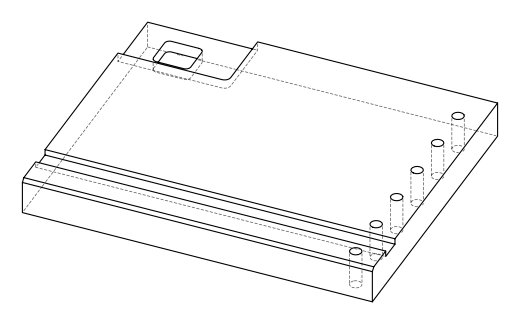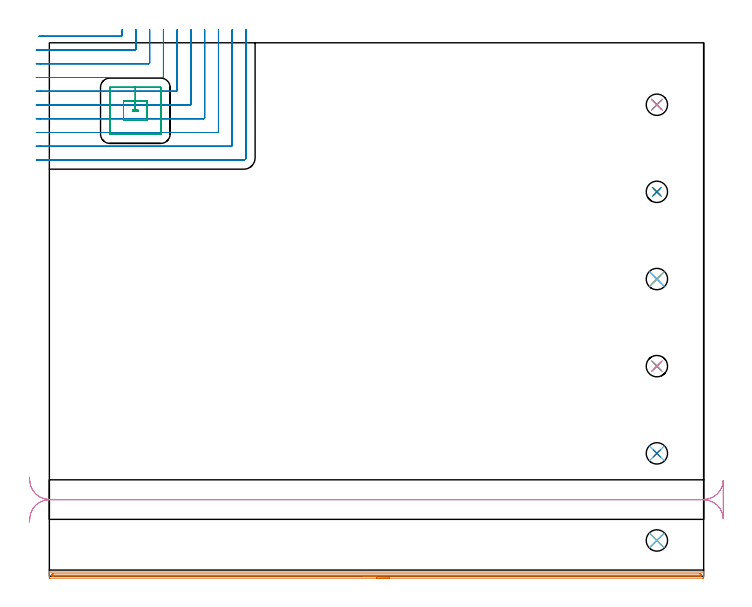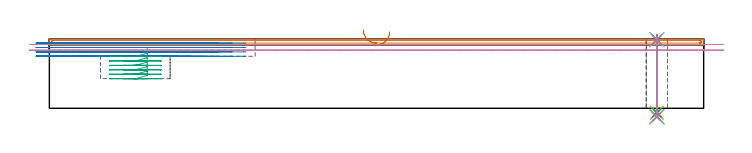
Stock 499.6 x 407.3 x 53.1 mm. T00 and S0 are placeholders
(PLAN: 22 operations, 15 tool changes, 33.8 min)
(1 AREA_MILL | FG_CHAMFER_SURFACE | UGT0205_001 | 8.17 min | 5518 mm3)
(2 MILL_CORNER_NOTCH_RECTANGULAR | CORNER_NOTCH_RECTANGULAR | UGT0201_103 | Follow Part, ap 3.5, ae 75% | 14.28 min | 202951 mm3)
(3 MILL_RECTANGULAR_POCKET | POCKET_RECTANGULAR_STRAIGHT | UGT0201_103 | Follow Part, ap 3.5, ae 75% | 3.7 min | 44500 mm3)
(4 MILL_RECTANGULAR_SLOT | SLOT_RECTANGULAR | UGT0201_018 | Follow Part, ap 7.5, ae 75% | 4.53 min | 131332 mm3)
(5 SPOT_DRILL | STEP1HOLE | NXT0321_9005460120000 | 0.03 min | 45 mm3)
(6 SPOT_DRILL_1 | STEP1HOLE_1 | NXT0321_9005460120000 | 0.03 min | 7 mm3)
(7 SPOT_DRILL_2 | STEP1HOLE_2 | NXT0321_9005460120000 | 0.03 min | 33 mm3)
(8 SPOT_DRILL_3 | STEP1HOLE_3 | NXT0321_9005460120000 | 0.03 min | 65 mm3)
(9 SPOT_DRILL_4 | STEP1HOLE_4 | NXT0321_9005460120000 | 0.03 min | 7 mm3)
(10 SPOT_DRILL_5 | STEP1HOLE_5 | NXT0321_9005460120000 | 0.03 min | 93 mm3)
(11 DRILL_THROUGH_HOLE_INTO_CENTER | STEP1HOLE | NXT0301_076 | 0.24 min | 4594 mm3)
(12 DRILL_TO_ENLARGE_THROUGH_HOLE | STEP1HOLE | UGT0301_287 | 0.25 min | 6482 mm3)
(13 DRILL_THROUGH_HOLE_INTO_CENTER_1 | STEP1HOLE_1 | NXT0301_076 | 0.24 min | 4543 mm3)
(14 DRILL_TO_ENLARGE_THROUGH_HOLE_1 | STEP1HOLE_1 | UGT0301_287 | 0.25 min | 6473 mm3)
(15 DRILL_THROUGH_HOLE_INTO_CENTER_2 | STEP1HOLE_2 | NXT0301_076 | 0.24 min | 4567 mm3)
(16 DRILL_TO_ENLARGE_THROUGH_HOLE_2 | STEP1HOLE_2 | UGT0301_287 | 0.25 min | 6482 mm3)
(17 DRILL_THROUGH_HOLE_INTO_CENTER_3 | STEP1HOLE_3 | NXT0301_076 | 0.24 min | 4638 mm3)
(18 DRILL_TO_ENLARGE_THROUGH_HOLE_3 | STEP1HOLE_3 | UGT0301_287 | 0.25 min | 6469 mm3)
(19 DRILL_THROUGH_HOLE_INTO_CENTER_4 | STEP1HOLE_4 | NXT0301_076 | 0.24 min | 4528 mm3)
(20 DRILL_TO_ENLARGE_THROUGH_HOLE_4 | STEP1HOLE_4 | UGT0301_287 | 0.25 min | 6514 mm3)
(21 DRILL_THROUGH_HOLE_INTO_CENTER_5 | STEP1HOLE_5 | NXT0301_076 | 0.24 min | 4482 mm3)
(22 DRILL_TO_ENLARGE_THROUGH_HOLE_5 | STEP1HOLE_5 | UGT0301_287 | 0.25 min | 6531 mm3)
(TOOL UGT0205_001 | Chamfer Mill 20 x 3 x 45 deg. | D20 FL50 Z2)
(TOOL UGT0201_103 | End Mill 14 mm | D14 FL19 Z2)
(TOOL UGT0201_018 | End mill 30 mm | D30 FL50 Z4)
(TOOL NXT0321_9005460120000 | NC Spot Drill, 142deg, 12mm, Carbide, Uncoated | D12 PA142 FL30 Z2)
(TOOL NXT0301_076 | Carbide Drill 10.5mm [860.1-1050-032A1-MM 2214] | D10.5 PA140 FL55 Z2)
(TOOL UGT0301_287 | Twist Drill 16.3 mm | D16.3 PA118 FL125 Z2)
(OP 1 AREA_MILL)
G17 G21 G94 G90
T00 M6
G54
G17 G0 G90 X259.8 Y-1.5 S1061 M3
G43 Z63.1 H0
Z58.4
G94 G1 X259.762 Z57.528 F250.
X259.648 Z56.663
X259.459 Z55.812
X259.197 Z54.98
X258.863 Z54.174
X258.46 Z53.4
X257.991 Z52.664
X257.46 Z51.972
X256.871 Z51.329
X256.228 Z50.74
X255.536 Z50.208
X254.8 Z49.74
X254.026 Z49.337
X253.22 Z49.003
X252.388 Z48.741
X251.536 Z48.552
X250.672 Z48.438
X249.8 Z48.4
X0.615
X0.05 Y-1.493 Z48.403
X0.008 Y-1.491 Z48.405
X0. Y-0.93 Z48.965
Y-0.653 Z49.242
Y-0.04 Z49.854
Y0.514 Z50.411
Y0.85 Z50.746
Y1.404 Z51.3
Y1.74 Z51.635
Y2.411 Z52.311
Y2.77 Z52.67
X0.007 Y3.155 Z53.046
X0.01 Y3.197 Z53.088
X0.168 Y3.2 Z53.1
X499.432
X499.59 Y3.197 Z53.088
X499.593 Y3.155 Z53.046
X499.6 Y2.77 Z52.669
Y2.411 Z52.311
Y1.74 Z51.635
Y0.514 Z50.411
Y-0.04 Z49.854
Y-0.653 Z49.242
X499.598 Y-0.93 Z48.965
X499.592 Y-1.491 Z48.405
X499.55 Y-1.493 Z48.403
X498.985 Y-1.5 Z48.4
X249.8
Y-0.086 Z49.814
X3.294
X2.444 Y-0.083 Z49.817
X2.401 Y-0.08 Z49.82
X2.01 Y-0.04 Z49.86
X2.003 Y0.357 Z50.257
X2.002 Y0.85 Z50.75
Y1.247 Z51.147
X2.01 Y1.74 Z51.64
X2.361 Y1.78 Z51.68
X2.401 Y1.782 Z51.682
X3.248 Y1.786 Z51.686
X3.294
X496.306
X497.156 Y1.783 Z51.683
X497.199 Y1.78 Z51.68
X497.59 Y1.74 Z51.64
X497.597 Y1.343 Z51.243
X497.598 Y0.85 Z50.75
Y0.453 Z50.353
X497.59 Y-0.04 Z49.86
X497.239 Y-0.08 Z49.82
X497.199 Y-0.082 Z49.818
X496.351 Y-0.086 Z49.814
X496.306
X249.8
X248.928 Z49.852
X248.063 Z49.966
X247.212 Z50.155
X246.38 Z50.417
X245.574 Z50.751
X244.8 Z51.154
X244.064 Z51.623
X243.372 Z52.154
X242.729 Z52.743
X242.14 Z53.386
X241.608 Z54.078
X241.14 Z54.814
X240.737 Z55.588
X240.403 Z56.394
X240.141 Z57.226
X239.952 Z58.078
X239.838 Z58.943
X239.8 Z59.814
G0 Z63.1
M5
M2
(OP 2 MILL_CORNER_NOTCH_RECTANGULAR)
G17 G21 G94 G90
T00 M6
G54
G17 G0 G90 X-7.899 Y412.3 S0 M3
G43 Z63.1 H0
Z49.75
G94 G1 X-4.899 F250.
X54.907 F500.
G3 X55.6 Y412.993 R0.7
G1 Y414.3
Y417.3 F250.
G0 Z63.1
X-10. Y401.8
Z49.75
G1 X-7.
X65.407 F500.
G3 X66.1 Y402.493 R0.7
G1 Y414.3
Y417.3 F250.
G0 Z63.1
X-10. Y391.3
Z49.75
G1 X-7.
X75.906 F500.
G3 X76.6 Y391.994 R0.7
G1 Y414.3
Y417.3 F250.
G0 Z63.1
X-10. Y380.8
Z49.75
G1 X-7.
X86.406 F500.
G3 X87.1 Y381.494 R0.7
G1 Y414.3
Y417.3 F250.
G0 Z63.1
X-10. Y370.3
Z49.75
G1 X-7.
X96.906 F500.
G3 X97.6 Y370.994 R0.7
G1 Y414.3
Y417.3 F250.
G0 Z63.1
X-10. Y359.8
Z49.75
G1 X-7.
X107.405 F500.
G3 X108.1 Y360.495 R0.7
G1 Y414.3
Y417.3 F250.
G0 Z63.1
X-10. Y349.3
Z49.75
G1 X-7.
X117.905 F500.
G3 X118.6 Y349.995 R0.7
G1 Y414.3
Y417.3 F250.
G0 Z63.1
X-10. Y338.8
Z49.75
G1 X-7.
X128.405 F500.
G3 X129.1 Y339.495 R0.7
G1 Y414.3
Y417.3 F250.
G0 Z63.1
X-10. Y328.3
Z49.75
G1 X-7.
X138.904 F500.
G3 X139.6 Y328.996 R0.7
G1 Y414.3
Y417.3 F250.
G0 Z63.1
X-10. Y317.8
Z49.75
G1 X-7.
X148.5 F500.
G3 X150.1 Y319.4 R1.6
G1 Y414.3
Y417.3 F250.
G0 Z63.1
X-7.899 Y412.3
Z46.4
G1 X-4.899
X54.907 F500.
G3 X55.6 Y412.993 R0.7
G1 Y414.3
Y417.3 F250.
G0 Z63.1
X-10. Y401.8
Z46.4
G1 X-7.
X65.407 F500.
G3 X66.1 Y402.493 R0.7
G1 Y414.3
Y417.3 F250.
G0 Z63.1
X-10. Y391.3
Z46.4
G1 X-7.
X75.906 F500.
G3 X76.6 Y391.994 R0.7
G1 Y414.3
Y417.3 F250.
G0 Z63.1
X-10. Y380.8
Z46.4
G1 X-7.
X86.406 F500.
G3 X87.1 Y381.494 R0.7
G1 Y414.3
Y417.3 F250.
G0 Z63.1
X-10. Y370.3
Z46.4
G1 X-7.
X96.906 F500.
G3 X97.6 Y370.994 R0.7
G1 Y414.3
Y417.3 F250.
G0 Z63.1
X-10. Y359.8
Z46.4
G1 X-7.
X107.405 F500.
G3 X108.1 Y360.495 R0.7
G1 Y414.3
Y417.3 F250.
G0 Z63.1
X-10. Y349.3
Z46.4
G1 X-7.
X117.905 F500.
G3 X118.6 Y349.995 R0.7
G1 Y414.3
Y417.3 F250.
G0 Z63.1
X-10. Y338.8
Z46.4
G1 X-7.
X128.405 F500.
G3 X129.1 Y339.495 R0.7
G1 Y414.3
Y417.3 F250.
G0 Z63.1
X-10. Y328.3
Z46.4
G1 X-7.
X138.904 F500.
G3 X139.6 Y328.996 R0.7
G1 Y414.3
Y417.3 F250.
G0 Z63.1
X-10. Y317.8
Z46.4
G1 X-7.
X148.5 F500.
G3 X150.1 Y319.4 R1.6
G1 Y414.3
Y417.3 F250.
G0 Z63.1
X-7.899 Y412.3
Z43.05
G1 X-4.899
X54.907 F500.
G3 X55.6 Y412.993 R0.7
G1 Y414.3
Y417.3 F250.
G0 Z63.1
X-10. Y401.8
Z43.05
G1 X-7.
X65.407 F500.
G3 X66.1 Y402.493 R0.7
G1 Y414.3
Y417.3 F250.
G0 Z63.1
X-10. Y391.3
Z43.05
G1 X-7.
X75.906 F500.
G3 X76.6 Y391.994 R0.7
G1 Y414.3
Y417.3 F250.
G0 Z63.1
X-10. Y380.8
Z43.05
G1 X-7.
X86.406 F500.
G3 X87.1 Y381.494 R0.7
G1 Y414.3
Y417.3 F250.
G0 Z63.1
X-10. Y370.3
Z43.05
G1 X-7.
X96.906 F500.
G3 X97.6 Y370.994 R0.7
G1 Y414.3
Y417.3 F250.
G0 Z63.1
X-10. Y359.8
Z43.05
G1 X-7.
X107.405 F500.
G3 X108.1 Y360.495 R0.7
G1 Y414.3
Y417.3 F250.
G0 Z63.1
X-10. Y349.3
Z43.05
G1 X-7.
X117.905 F500.
G3 X118.6 Y349.995 R0.7
G1 Y414.3
Y417.3 F250.
G0 Z63.1
X-10. Y338.8
Z43.05
G1 X-7.
X128.405 F500.
G3 X129.1 Y339.495 R0.7
G1 Y414.3
Y417.3 F250.
G0 Z63.1
X-10. Y328.3
Z43.05
G1 X-7.
X138.904 F500.
G3 X139.6 Y328.996 R0.7
G1 Y414.3
Y417.3 F250.
G0 Z63.1
X-10. Y317.8
Z43.05
G1 X-7.
X148.5 F500.
G3 X150.1 Y319.4 R1.6
G1 Y414.3
Y417.3 F250.
G0 Z63.1
X-7.899 Y412.3
Z39.7
G1 X-4.899
X54.907 F500.
G3 X55.6 Y412.993 R0.7
G1 Y414.3
Y417.3 F250.
G0 Z63.1
X-10. Y401.8
Z39.7
G1 X-7.
X65.407 F500.
G3 X66.1 Y402.493 R0.7
G1 Y414.3
Y417.3 F250.
G0 Z63.1
X-10. Y391.3
Z39.7
G1 X-7.
X75.906 F500.
G3 X76.6 Y391.994 R0.7
G1 Y414.3
Y417.3 F250.
G0 Z63.1
X-10. Y380.8
Z39.7
G1 X-7.
X86.406 F500.
G3 X87.1 Y381.494 R0.7
G1 Y414.3
Y417.3 F250.
G0 Z63.1
X-10. Y370.3
Z39.7
G1 X-7.
X96.906 F500.
G3 X97.6 Y370.994 R0.7
G1 Y414.3
Y417.3 F250.
G0 Z63.1
X-10. Y359.8
Z39.7
G1 X-7.
X107.405 F500.
G3 X108.1 Y360.495 R0.7
G1 Y414.3
Y417.3 F250.
G0 Z63.1
X-10. Y349.3
Z39.7
G1 X-7.
X117.905 F500.
G3 X118.6 Y349.995 R0.7
G1 Y414.3
Y417.3 F250.
G0 Z63.1
X-10. Y338.8
Z39.7
G1 X-7.
X128.405 F500.
G3 X129.1 Y339.495 R0.7
G1 Y414.3
Y417.3 F250.
G0 Z63.1
X-10. Y328.3
Z39.7
G1 X-7.
X138.904 F500.
G3 X139.6 Y328.996 R0.7
G1 Y414.3
Y417.3 F250.
G0 Z63.1
X-10. Y317.8
Z39.7
G1 X-7.
X148.5 F500.
G3 X150.1 Y319.4 R1.6
G1 Y414.3
Y417.3 F250.
G0 Z63.1
M5
M2
(OP 3 MILL_RECTANGULAR_POCKET)
G17 G21 G94 G90
T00 M6
G54
G17 G0 G90 X74.7 Y348.006 S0 M3
G43 Z63.1 H0
Z45.933
G94 G1 Y362.8 Z41.969 F250.
X65.65 Z39.544
Y355.8
X63.6 F500.
Y355.
X67.7
Y355.8
X65.65
Y362.8
X56.6
Y348.
X74.7
Y362.8
X65.65
Y373.3
X46.2
X46.145 Y373.295
X46.105 Y373.255
X46.1 Y373.2
Y337.6
X46.105 Y337.545
X46.145 Y337.505
X46.2 Y337.5
X85.1
X85.155 Y337.505
X85.195 Y337.545
X85.2 Y337.6
Y373.2
X85.195 Y373.255
X85.155 Y373.295
X85.1 Y373.3
X65.65
X64.65
G0 X74.7 Y348.006 Z42.544
G1 Y362.8 Z38.58 F250.
X65.65 Z36.156
Y355.8
X63.6 F500.
Y355.
X67.7
Y355.8
X65.65
Y362.8
X56.6
Y348.
X74.7
Y362.8
X65.65
Y373.3
X46.2
X46.145 Y373.295
X46.105 Y373.255
X46.1 Y373.2
Y337.6
X46.105 Y337.545
X46.145 Y337.505
X46.2 Y337.5
X85.1
X85.155 Y337.505
X85.195 Y337.545
X85.2 Y337.6
Y373.2
X85.195 Y373.255
X85.155 Y373.295
X85.1 Y373.3
X65.65
X64.65
G0 X74.7 Y348.006 Z39.156
G1 Y362.8 Z35.192 F250.
X65.65 Z32.767
Y355.8
X63.6 F500.
Y355.
X67.7
Y355.8
X65.65
Y362.8
X56.6
Y348.
X74.7
Y362.8
X65.65
Y373.3
X46.2
X46.145 Y373.295
X46.105 Y373.255
X46.1 Y373.2
Y337.6
X46.105 Y337.545
X46.145 Y337.505
X46.2 Y337.5
X85.1
X85.155 Y337.505
X85.195 Y337.545
X85.2 Y337.6
Y373.2
X85.195 Y373.255
X85.155 Y373.295
X85.1 Y373.3
X65.65
X64.65
G0 X74.7 Y348.006 Z35.767
G1 Y362.8 Z31.803 F250.
X65.65 Z29.378
Y355.8
X63.6 F500.
Y355.
X67.7
Y355.8
X65.65
Y362.8
X56.6
Y348.
X74.7
Y362.8
X65.65
Y373.3
X46.2
X46.145 Y373.295
X46.105 Y373.255
X46.1 Y373.2
Y337.6
X46.105 Y337.545
X46.145 Y337.505
X46.2 Y337.5
X85.1
X85.155 Y337.505
X85.195 Y337.545
X85.2 Y337.6
Y373.2
X85.195 Y373.255
X85.155 Y373.295
X85.1 Y373.3
X65.65
X64.65
G0 X74.7 Y348.006 Z32.378
G1 Y362.8 Z28.414 F250.
X65.65 Z25.989
Y355.8
X63.6 F500.
Y355.
X67.7
Y355.8
X65.65
Y362.8
X56.6
Y348.
X74.7
Y362.8
X65.65
Y373.3
X46.2
X46.145 Y373.295
X46.105 Y373.255
X46.1 Y373.2
Y337.6
X46.105 Y337.545
X46.145 Y337.505
X46.2 Y337.5
X85.1
X85.155 Y337.505
X85.195 Y337.545
X85.2 Y337.6
Y373.2
X85.195 Y373.255
X85.155 Y373.295
X85.1 Y373.3
X65.65
X64.65
G0 X74.7 Y348.006 Z28.989
G1 Y362.8 Z25.025 F250.
X65.65 Z22.6
Y355.8
X63.6 F500.
Y355.
X67.7
Y355.8
X65.65
Y362.8
X56.6
Y348.
X74.7
Y362.8
X65.65
Y373.3
X46.2
X46.145 Y373.295
X46.105 Y373.255
X46.1 Y373.2
Y337.6
X46.105 Y337.545
X46.145 Y337.505
X46.2 Y337.5
X85.1
X85.155 Y337.505
X85.195 Y337.545
X85.2 Y337.6
Y373.2
X85.195 Y373.255
X85.155 Y373.295
X85.1 Y373.3
X65.65
X64.65
G0 Z63.1
M5
M2
(OP 4 MILL_RECTANGULAR_SLOT)
G17 G21 G94 G90
T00 M6
G54
G17 G0 G90 X-15.16 Y41.354 S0 M3
G43 Z63.1 H0
Z48.75
G94 G1 X-14.97 Y44.348 F250.
G2 X0. Y58.4 R15. F500.
G1 X499.6
G2 X514.59 Y43.948 R15.
G1 X514.6
Y73.052
X514.59
G2 X499.6 Y58.6 R15.
G1 X0.
G2 X-14.97 Y72.652 R15.
G1 X-15.16 Y75.646 F250.
G0 Y41.354 Z44.4
G1 X-14.97 Y44.348
G2 X0. Y58.4 R15. F500.
G1 X499.6
G2 X514.59 Y43.948 R15.
G1 X514.6
Y73.052
X514.59
G2 X499.6 Y58.6 R15.
G1 X0.
G2 X-14.97 Y72.652 R15.
G1 X-15.16 Y75.646 F250.
G0 Z63.1
M5
M2
(OP 5 SPOT_DRILL)
G17 G21 G94 G90
T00 M6
G54
G17 G0 G90 X463.9 Y27.3 S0 M3
G43 Z63.1 H0
G94 G81 G98 Z52.398 F250. R56.1
G80
M5
M2
(OP 6 SPOT_DRILL_1)
G17 G21 G94 G90
T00 M6
G54
G17 G0 G90 X463.9 Y93.8 S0 M3
G43 Z63.1 H0
G94 G81 G98 Z52.398 F250. R56.1
G80
M5
M2
(OP 7 SPOT_DRILL_2)
G17 G21 G94 G90
T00 M6
G54
G17 G0 G90 X463.9 Y160.4 S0 M3
G43 Z63.1 H0
G94 G81 G98 Z52.398 F250. R56.1
G80
M5
M2
(OP 8 SPOT_DRILL_3)
G17 G21 G94 G90
T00 M6
G54
G17 G0 G90 X463.9 Y226.9 S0 M3
G43 Z63.1 H0
G94 G81 G98 Z52.398 F250. R56.1
G80
M5
M2
(OP 9 SPOT_DRILL_4)
G17 G21 G94 G90
T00 M6
G54
G17 G0 G90 X463.9 Y293.5 S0 M3
G43 Z63.1 H0
G94 G81 G98 Z52.398 F250. R56.1
G80
M5
M2
(OP 10 SPOT_DRILL_5)
G17 G21 G94 G90
T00 M6
G54
G17 G0 G90 X463.9 Y360. S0 M3
G43 Z63.1 H0
G94 G81 G98 Z52.398 F250. R56.1
G80
M5
M2
(OP 11 DRILL_THROUGH_HOLE_INTO_CENTER)
G17 G21 G94 G90
T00 M6
G54
G17 G0 G90 X463.9 Y27.3 S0 M3
G43 Z63.1 H1
G94 G73 G98 Z-3.411 F250. Q9.418 R55.1
G80
M5
M2
(OP 12 DRILL_TO_ENLARGE_THROUGH_HOLE)
G17 G21 G94 G90
T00 M6
G54
G17 G0 G90 X463.9 Y27.3 S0 M3
G43 Z63.1 H0
G94 G73 G98 Z-6.397 F250. Q14.874 R55.1
G80
M5
M2
(OP 13 DRILL_THROUGH_HOLE_INTO_CENTER_1)
G17 G21 G94 G90
T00 M6
G54
G17 G0 G90 X463.9 Y93.8 S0 M3
G43 Z63.1 H1
G94 G73 G98 Z-3.411 F250. Q9.418 R55.1
G80
M5
M2
(OP 14 DRILL_TO_ENLARGE_THROUGH_HOLE_1)
G17 G21 G94 G90
T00 M6
G54
G17 G0 G90 X463.9 Y93.8 S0 M3
G43 Z63.1 H0
G94 G73 G98 Z-6.397 F250. Q14.874 R55.1
G80
M5
M2
(OP 15 DRILL_THROUGH_HOLE_INTO_CENTER_2)
G17 G21 G94 G90
T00 M6
G54
G17 G0 G90 X463.9 Y160.4 S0 M3
G43 Z63.1 H1
G94 G73 G98 Z-3.411 F250. Q9.418 R55.1
G80
M5
M2
(OP 16 DRILL_TO_ENLARGE_THROUGH_HOLE_2)
G17 G21 G94 G90
T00 M6
G54
G17 G0 G90 X463.9 Y160.4 S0 M3
G43 Z63.1 H0
G94 G73 G98 Z-6.397 F250. Q14.874 R55.1
G80
M5
M2
(OP 17 DRILL_THROUGH_HOLE_INTO_CENTER_3)
G17 G21 G94 G90
T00 M6
G54
G17 G0 G90 X463.9 Y226.9 S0 M3
G43 Z63.1 H1
G94 G73 G98 Z-3.411 F250. Q9.418 R55.1
G80
M5
M2
(OP 18 DRILL_TO_ENLARGE_THROUGH_HOLE_3)
G17 G21 G94 G90
T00 M6
G54
G17 G0 G90 X463.9 Y226.9 S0 M3
G43 Z63.1 H0
G94 G73 G98 Z-6.397 F250. Q14.874 R55.1
G80
M5
M2
(OP 19 DRILL_THROUGH_HOLE_INTO_CENTER_4)
G17 G21 G94 G90
T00 M6
G54
G17 G0 G90 X463.9 Y293.5 S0 M3
G43 Z63.1 H1
G94 G73 G98 Z-3.411 F250. Q9.418 R55.1
G80
M5
M2
(OP 20 DRILL_TO_ENLARGE_THROUGH_HOLE_4)
G17 G21 G94 G90
T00 M6
G54
G17 G0 G90 X463.9 Y293.5 S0 M3
G43 Z63.1 H0
G94 G73 G98 Z-6.397 F250. Q14.874 R55.1
G80
M5
M2
(OP 21 DRILL_THROUGH_HOLE_INTO_CENTER_5)
G17 G21 G94 G90
T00 M6
G54
G17 G0 G90 X463.9 Y360. S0 M3
G43 Z63.1 H1
G94 G73 G98 Z-3.411 F250. Q9.418 R55.1
G80
M5
M2
(OP 22 DRILL_TO_ENLARGE_THROUGH_HOLE_5)
G17 G21 G94 G90
T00 M6
G54
G17 G0 G90 X463.9 Y360. S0 M3
G43 Z63.1 H0
G94 G73 G98 Z-6.397 F250. Q14.874 R55.1
G80
M5
M2
